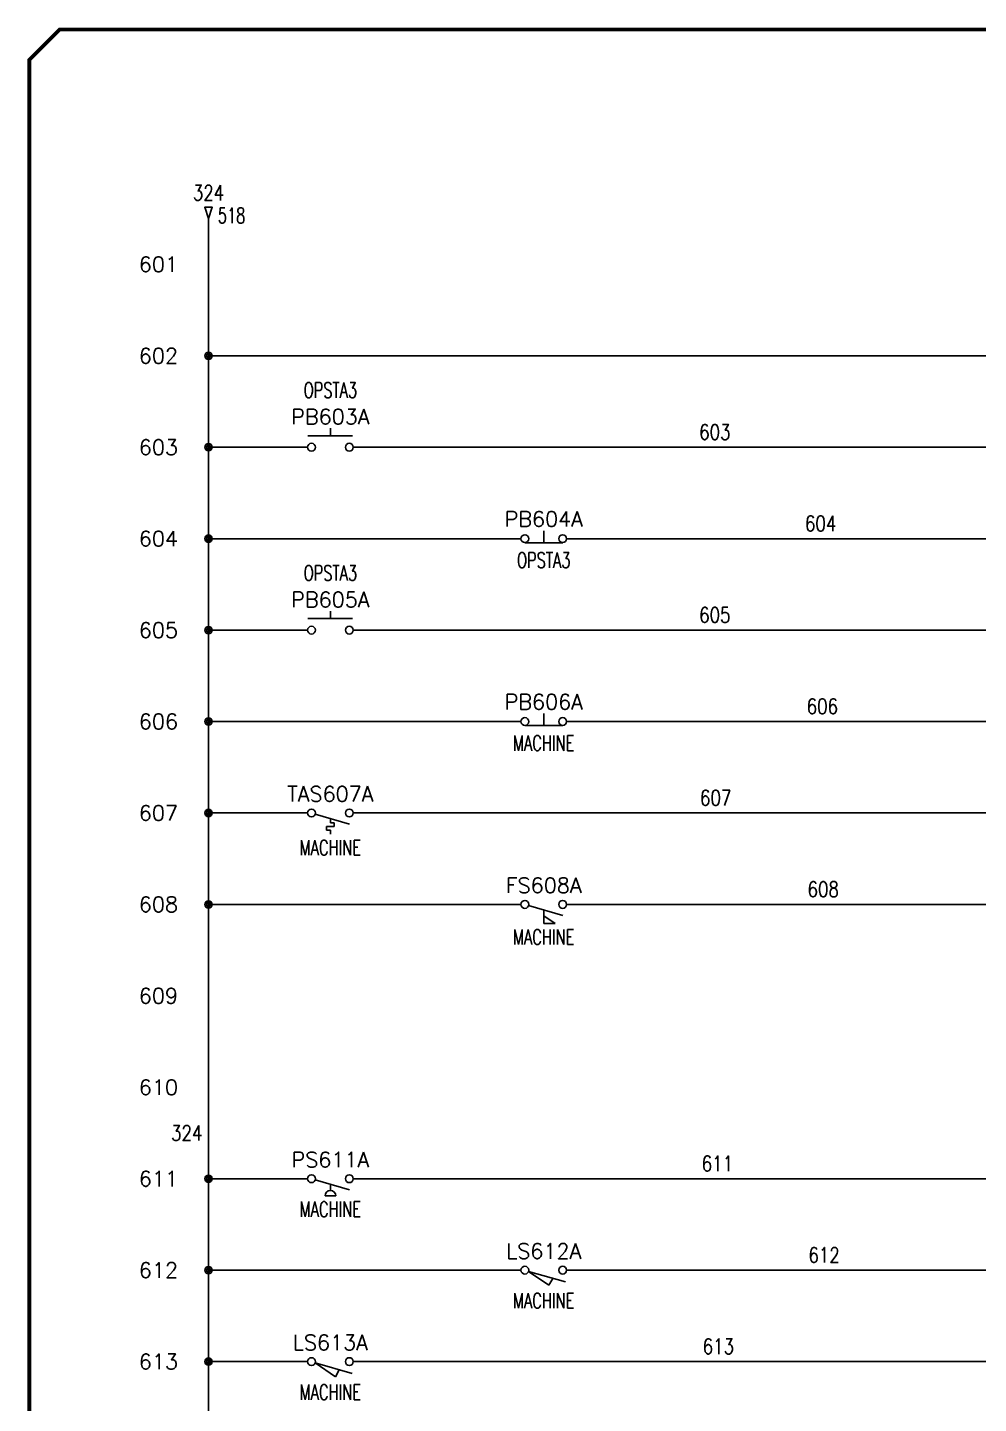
# Model space of a CAD drawing. Header units: inches. Extents: x 0 to 33.5, y 0 to 22.4.
# Drawn here: x 0.02 to 7.82, y 11.16 to 22.44 of the extents above; entities that cross this region are included whole.
import ezdxf
from ezdxf.enums import TextEntityAlignment as Align

# ---------------------------------------------------------------- set-up
doc = ezdxf.new("R2010")
doc.units = ezdxf.units.IN
doc.header["$MEASUREMENT"] = 0
for name, color, linetype in [('BLK_18AWG', 251, 'Continuous'), ('LOC', 8, 'Continuous'), ('MISC', 7, 'Continuous'), ('RED_18AWG', 1, 'Continuous'), ('SYMS', 7, 'Continuous'), ('TAGS', 150, 'Continuous'), ('TITLE', 7, 'Continuous'), ('WIRENO', 72, 'Continuous'), ('WIREREF', 52, 'Continuous'), ('XREF', 7, 'Continuous')]:
    doc.layers.add(name, color=color, linetype=linetype)
doc.styles.add('ITALIC', font='ITALIC')
doc.styles.add('SIMPLEX', font='SIMPLEX')
doc.styles.add('WD', font='romans.shx')

# ---------------------------------------------------------------- blocks, each defined once
blk = doc.blocks.new('HTS11')
at = {"linetype": 'Continuous'}
blk.add_line((-0.125, -0.01), (0.157, -0.091), dxfattribs=at)
for p, q in [((0.031, -0.111), (-0.031, -0.111)), ((-0.031, -0.111), (-0.031, -0.142)), ((0, -0.046), (0, -0.08)), ((0, -0.08), (0.031, -0.08)), ((0.031, -0.08), (0.031, -0.111)), ((-0.031, -0.142), (0, -0.142)), ((0, -0.142), (0, -0.174))]:
    blk.add_line(p, q)
for centre in [(-0.155, 0), (0.155, 0)]:
    blk.add_circle(centre, 0.0322)
at = {"style": 'WD', "width": 0.7}
for tag, p in [('INST', (0, 0.732)), ('LOC', (0, 0.562)), ('DESC1', (0, 0.406)), ('DESC2', (0, 0.25)), ('XREF', (0, -0.332))]:
    blk.add_attdef(tag, text='', height=0.125, dxfattribs=at).set_placement(p, align=Align.CENTER)
at = {"style": 'WD'}
blk.add_attdef('TAG1', text='', height=0.125, dxfattribs=at).set_placement((0, 0.094), align=Align.CENTER)
for tag, p, flags in [('X4TERM01', (-0.188, 0), 1), ('FAMILY', (0.038, 0.037), 9), ('CONTACT', (0.038, 0.02), 1), ('X1TERM02', (0.188, 0), 1)]:
    blk.add_attdef(tag, p, '', height=0.01, dxfattribs=dict(at, flags=flags))
for tag, p in [('X2LINK', (0, 0.031)), ('X8LINK', (0, -0.219))]:
    blk.add_attdef(tag, p, '', height=0.01, dxfattribs=at)
at = {"linetype": 'Continuous', "style": 'WD', "flags": 9}
for tag, p in [('CAT', (0.063, -0.007)), ('ASSYCODE', (0.062, -0.047)), ('MFG', (0.063, -0.027))]:
    blk.add_attdef(tag, text='', height=0.01, dxfattribs=at).set_placement(p, align=Align.CENTER)
at = {"linetype": 'Continuous', "style": 'WD', "flags": 8}
blk.add_attdef('TERM01', text='', height=0.125, dxfattribs=at).set_placement((-0.25, -0.016), align=Align.TOP_RIGHT)
blk.add_attdef('TERM02', text='', height=0.125, dxfattribs=at).set_placement((0.25, -0.016), align=Align.TOP_LEFT)
at = {"style": 'WD', "width": 0.7}
blk.add_attdef('RATING1', (0.249, -0.278), '', height=0.125, dxfattribs=at)
blk = doc.blocks.new('HPS11')
at = {"linetype": 'Continuous'}
blk.add_line((-0.125, -0.01), (0.157, -0.091), dxfattribs=at)
for p, q in [((0, -0.046), (0, -0.096)), ((-0.044, -0.141), (0.044, -0.141))]:
    blk.add_line(p, q)
for centre in [(-0.155, 0), (0.155, 0)]:
    blk.add_circle(centre, 0.0322)
blk.add_arc((0, -0.141), 0.0442, 0, 180)
at = {"style": 'WD', "width": 0.7}
for tag, p in [('INST', (0, 0.732)), ('LOC', (0, 0.562)), ('DESC1', (0, 0.406)), ('DESC2', (0, 0.25)), ('XREF', (0, -0.316))]:
    blk.add_attdef(tag, text='', height=0.125, dxfattribs=at).set_placement(p, align=Align.CENTER)
at = {"style": 'WD'}
blk.add_attdef('TAG1', text='', height=0.125, dxfattribs=at).set_placement((0, 0.094), align=Align.CENTER)
for tag, p, flags in [('X4TERM01', (-0.188, 0), 1), ('FAMILY', (0.038, 0.037), 9), ('CONTACT', (0.038, 0.02), 1), ('X1TERM02', (0.188, 0), 1)]:
    blk.add_attdef(tag, p, '', height=0.01, dxfattribs=dict(at, flags=flags))
for tag, p in [('X2LINK', (0, 0.031)), ('X8LINK', (0, -0.172))]:
    blk.add_attdef(tag, p, '', height=0.01, dxfattribs=at)
at = {"linetype": 'Continuous', "style": 'WD', "flags": 9}
for tag, p in [('CAT', (0.063, -0.007)), ('ASSYCODE', (0.062, -0.047)), ('MFG', (0.063, -0.027))]:
    blk.add_attdef(tag, text='', height=0.01, dxfattribs=at).set_placement(p, align=Align.CENTER)
at = {"linetype": 'Continuous', "style": 'WD', "flags": 8}
blk.add_attdef('TERM01', text='', height=0.125, dxfattribs=at).set_placement((-0.25, -0.031), align=Align.TOP_RIGHT)
blk.add_attdef('TERM02', text='', height=0.125, dxfattribs=at).set_placement((0.25, -0.031), align=Align.TOP_LEFT)
at = {"style": 'WD', "width": 0.7}
blk.add_attdef('RATING1', (0.258, -0.304), '', height=0.125, dxfattribs=at)
blk = doc.blocks.new('HFS11')
at = {"linetype": 'Continuous'}
blk.add_line((-0.125, -0.01), (0.157, -0.091), dxfattribs=at)
for p, q in [((0, -0.156), (0, -0.046)), ((0.093, -0.156), (0, -0.094)), ((0, -0.156), (0.093, -0.156))]:
    blk.add_line(p, q)
for centre in [(-0.155, 0), (0.155, 0)]:
    blk.add_circle(centre, 0.0322)
at = {"style": 'WD', "width": 0.7}
for tag, p in [('INST', (0, 0.732)), ('LOC', (0, 0.562)), ('DESC1', (0, 0.406)), ('DESC2', (0, 0.25)), ('XREF', (0, -0.348))]:
    blk.add_attdef(tag, text='', height=0.125, dxfattribs=at).set_placement(p, align=Align.CENTER)
at = {"style": 'WD'}
blk.add_attdef('TAG1', text='', height=0.125, dxfattribs=at).set_placement((0, 0.094), align=Align.CENTER)
for tag, p, flags in [('X4TERM01', (-0.188, 0), 1), ('FAMILY', (0.038, 0.037), 9), ('CONTACT', (0.038, 0.02), 1), ('X1TERM02', (0.188, 0), 1)]:
    blk.add_attdef(tag, p, '', height=0.01, dxfattribs=dict(at, flags=flags))
for tag, p in [('X2LINK', (0, 0.047)), ('X8LINK', (0, -0.203))]:
    blk.add_attdef(tag, p, '', height=0.01, dxfattribs=at)
at = {"linetype": 'Continuous', "style": 'WD', "flags": 9}
for tag, p in [('CAT', (0.063, -0.007)), ('ASSYCODE', (0.062, -0.047)), ('MFG', (0.063, -0.027))]:
    blk.add_attdef(tag, text='', height=0.01, dxfattribs=at).set_placement(p, align=Align.CENTER)
at = {"linetype": 'Continuous', "style": 'WD', "flags": 8}
blk.add_attdef('TERM01', text='', height=0.125, dxfattribs=at).set_placement((-0.25, -0.031), align=Align.TOP_RIGHT)
blk.add_attdef('TERM02', text='', height=0.125, dxfattribs=at).set_placement((0.25, -0.031), align=Align.TOP_LEFT)
at = {"style": 'WD', "width": 0.7}
blk.add_attdef('RATING1', (0.249, -0.313), '', height=0.125, dxfattribs=at)
blk = doc.blocks.new('HLS11')
at = {"linetype": 'Continuous'}
for p, q in [((-0.125, -0.01), (0.041, -0.124)), ((-0.125, -0.01), (0.179, -0.097)), ((0.041, -0.124), (0.073, -0.067))]:
    blk.add_line(p, q, dxfattribs=at)
for centre in [(-0.155, 0), (0.155, 0)]:
    blk.add_circle(centre, 0.0322)
at = {"style": 'WD', "width": 0.7}
for tag, p in [('INST', (0, 0.732)), ('LOC', (0, 0.562)), ('DESC1', (0, 0.406)), ('DESC2', (0, 0.25)), ('XREF', (0, -0.299))]:
    blk.add_attdef(tag, text='', height=0.125, dxfattribs=at).set_placement(p, align=Align.CENTER)
at = {"style": 'WD'}
blk.add_attdef('TAG1', text='', height=0.125, dxfattribs=at).set_placement((0, 0.094), align=Align.CENTER)
for tag, p, flags in [('X4TERM01', (-0.188, 0), 1), ('FAMILY', (0.038, 0.037), 9), ('CONTACT', (0.038, 0.02), 1), ('X1TERM02', (0.188, 0), 1)]:
    blk.add_attdef(tag, p, '', height=0.01, dxfattribs=dict(at, flags=flags))
for tag, p in [('X2LINK', (0, 0.031)), ('X8LINK', (0, -0.156))]:
    blk.add_attdef(tag, p, '', height=0.01, dxfattribs=at)
at = {"linetype": 'Continuous', "style": 'WD', "flags": 9}
for tag, p in [('CAT', (0.063, -0.007)), ('ASSYCODE', (0.062, -0.047)), ('MFG', (0.063, -0.027))]:
    blk.add_attdef(tag, text='', height=0.01, dxfattribs=at).set_placement(p, align=Align.CENTER)
at = {"linetype": 'Continuous', "style": 'WD', "flags": 8}
blk.add_attdef('TERM01', text='', height=0.125, dxfattribs=at).set_placement((-0.25, -0.031), align=Align.TOP_RIGHT)
blk.add_attdef('TERM02', text='', height=0.125, dxfattribs=at).set_placement((0.25, -0.031), align=Align.TOP_LEFT)
blk = doc.blocks.new('WDDOT')
for radius in [0.03, 0.0187, 0.00929]:
    blk.add_circle((0, 0), radius)
blk = doc.blocks.new('WD_MLRH')
at = {"style": 'WD'}
blk.add_attdef('RUNGFIRST', text='', height=0.125, dxfattribs=at).set_placement((-0.25, 0), align=Align.MIDDLE_RIGHT)
at = {"style": 'WD', "flags": 1}
for tag, p in [('RUNGHORV', (-0.25, -0.127)), ('RUNGDIST', (-0.25, -0.2)), ('RUNGCNT', (-0.25, -0.237)), ('RUNGINC', (-0.25, -0.163)), ('WIRE-START', (-0.25, -0.356)), ('WIREMODE', (-0.25, -0.281)), ('WIREFMT', (-0.25, -0.321)), ('WIRE-GSUF', (-0.25, -0.396)), ('PH3SPACE', (-0.25, -0.437))]:
    blk.add_attdef(tag, text='', height=0.025, dxfattribs=at).set_placement(p, align=Align.RIGHT)
blk = doc.blocks.new('HA1D2')
blk.add_lwpolyline([(0, 0.094), (0.031, 0.094), (0, 0), (-0.031, 0.094), (0, 0.094)])
at = {"style": 'WD', "width": 0.8, "flags": 8}
blk.add_attdef('WIRENO', text='', height=0.125, dxfattribs=at).set_placement((0, 0.15), align=Align.CENTER)
at = {"style": 'WD', "flags": 1}
for tag, p in [('X8TERM01', (0, 0)), ('SIGCODE', (0.026, 0.066))]:
    blk.add_attdef(tag, p, '', height=0.01, dxfattribs=at)
at = {"style": 'WD', "width": 0.7}
for tag, p in [('XREF', (0.077, -0.037)), ('DESC1', (0.077, -0.206))]:
    blk.add_attdef(tag, p, '', height=0.125, dxfattribs=at)
blk = doc.blocks.new('HPB12')
for p, q in [((0, 0.065), (0, -0.033)), ((-0.156, -0.033), (0.156, -0.033))]:
    blk.add_line(p, q)
for centre in [(-0.155, 0), (0.155, 0)]:
    blk.add_circle(centre, 0.0322)
at = {"style": 'WD', "width": 0.7}
for tag, p in [('INST', (0, 0.738)), ('LOC', (0, 0.568)), ('DESC1', (0, 0.412)), ('DESC2', (0, 0.255)), ('XREF', (0, -0.232))]:
    blk.add_attdef(tag, text='', height=0.125, dxfattribs=at).set_placement(p, align=Align.CENTER)
at = {"style": 'WD'}
blk.add_attdef('TAG1', text='', height=0.125, dxfattribs=at).set_placement((0, 0.099), align=Align.CENTER)
for tag, p in [('X2LINK', (0, 0.125)), ('X8LINK', (0, -0.094))]:
    blk.add_attdef(tag, p, '', height=0.01, dxfattribs=at)
for tag, p, flags in [('X4TERM01', (-0.188, 0), 1), ('FAMILY', (0.054, 0.058), 9), ('CONTACT', (0.054, 0.042), 9), ('X1TERM02', (0.188, 0), 1)]:
    blk.add_attdef(tag, p, '', height=0.01, dxfattribs=dict(at, flags=flags))
at = {"linetype": 'Continuous', "style": 'WD', "flags": 9}
for tag, p in [('MFG', (0.076, -0.006)), ('CAT', (0.076, 0.017)), ('ASSYCODE', (0.076, -0.022))]:
    blk.add_attdef(tag, text='', height=0.01, dxfattribs=at).set_placement(p, align=Align.CENTER)
at = {"linetype": 'Continuous', "style": 'WD', "flags": 8}
blk.add_attdef('TERM01', text='', height=0.125, dxfattribs=at).set_placement((-0.25, -0.031), align=Align.TOP_RIGHT)
blk.add_attdef('TERM02', text='', height=0.125, dxfattribs=at).set_placement((0.25, -0.031), align=Align.TOP_LEFT)
blk = doc.blocks.new('HPB11')
for p, q in [((0, 0.156), (0, 0.094)), ((-0.185, 0.094), (0.18, 0.094))]:
    blk.add_line(p, q)
for centre in [(-0.155, 0), (0.155, 0)]:
    blk.add_circle(centre, 0.0322)
at = {"style": 'WD', "width": 0.7}
for tag, p in [('INST', (0, 0.826)), ('LOC', (0, 0.656)), ('DESC1', (0, 0.5)), ('DESC2', (0, 0.344)), ('XREF', (0, -0.219))]:
    blk.add_attdef(tag, text='', height=0.125, dxfattribs=at).set_placement(p, align=Align.CENTER)
at = {"style": 'WD'}
blk.add_attdef('TAG1', text='', height=0.125, dxfattribs=at).set_placement((0, 0.188), align=Align.CENTER)
for tag, p in [('X2LINK', (0, 0.219)), ('X8LINK', (0, 0))]:
    blk.add_attdef(tag, p, '', height=0.01, dxfattribs=at)
for tag, p, flags in [('FAMILY', (0.205, 0.152), 9), ('CONTACT', (0.205, 0.136), 1), ('X4TERM01', (-0.188, 0), 1), ('X1TERM02', (0.188, 0), 1)]:
    blk.add_attdef(tag, p, '', height=0.01, dxfattribs=dict(at, flags=flags))
at = {"linetype": 'Continuous', "style": 'WD', "flags": 9}
for tag, p in [('CAT', (0.23, 0.108)), ('ASSYCODE', (0.23, 0.071)), ('MFG', (0.228, 0.089))]:
    blk.add_attdef(tag, text='', height=0.01, dxfattribs=at).set_placement(p, align=Align.CENTER)
at = {"linetype": 'Continuous', "style": 'WD', "flags": 8}
blk.add_attdef('TERM01', text='', height=0.125, dxfattribs=at).set_placement((-0.25, -0.031), align=Align.TOP_RIGHT)
blk.add_attdef('TERM02', text='', height=0.125, dxfattribs=at).set_placement((0.25, -0.031), align=Align.TOP_LEFT)
blk = doc.blocks.new('acade_title')
at = {"layer": 'TITLE', "const_width": 0.0312}
blk.add_lwpolyline([(30.594, 0.281), (30.594, 22.177), (30.344, 22.427), (0.281, 22.427), (0.031, 22.177), (0.031, 0.281), (0.281, 0.031), (30.344, 0.031)], close=True, dxfattribs=at)
at = {"layer": 'TITLE', "color": 1, "style": 'ITALIC'}
for tag, height, p in [('TITLE#1', 0.125, (32.156, 3.406)), ('TITLE#2', 0.125, (32.156, 3.204)), ('TITLE#3', 0.125, (32.156, 3.001)), ('TITLE#4', 0.125, (32.156, 2.799)), ('DWG#', 0.2, (32.156, 0.826))]:
    blk.add_attdef(tag, text='', height=height, dxfattribs=at).set_placement(p, align=Align.CENTER)
at = {"layer": 'TITLE', "color": 1, "style": 'SIMPLEX'}
blk.add_attdef('CAD#', (30.826, 1.958), '', height=0.0938, rotation=90, dxfattribs=at)
at = {"layer": 'TITLE', "color": 1}
for tag, p, height, style in [('ENGINEER', (31.237, 1.958), 0.0938, 'ITALIC'), ('CHKDBY', (32.424, 1.958), 0.0938, 'ITALIC'), ('JOB#', (31.464, 1.644), 0.0938, 'SIMPLEX'), ('DRAWNBY', (32.494, 1.644), 0.0938, 'ITALIC'), ('SCALE', (31.353, 1.344), 0.0938, 'SIMPLEX'), ('DATE', (32.408, 1.344), 0.0938, 'SIMPLEX'), ('SHTS', (32.532, 0.25), 0.2, 'ITALIC')]:
    blk.add_attdef(tag, p, '', height=height, dxfattribs=dict(at, style=style))
at = {"layer": 'TITLE', "color": 1, "style": 'ITALIC'}
blk.add_attdef('SH#', text='', height=0.2, dxfattribs=at).set_placement((31.881, 0.25), align=Align.RIGHT)
at = {"layer": 'TITLE', "color": 7, "flags": 9}
blk.add_attdef('WD_TB', (31.219, 0.031), '', height=0.125, dxfattribs=at)
blk = doc.blocks.new('WD_WNV')
at = {"linetype": 'Continuous', "style": 'WD', "width": 0.8}
blk.add_attdef('WIRENO', text='', height=0.125, dxfattribs=at).set_placement((-0.05, 0), align=Align.MIDDLE_RIGHT)
at = {"style": 'WD', "flags": 1}
for tag, p in [('W01USER', (-0.062, 0.094)), ('W02USER', (-0.062, 0.086)), ('W03USER', (-0.062, 0.078)), ('W04USER', (-0.062, 0.07)), ('W05USER', (-0.062, 0.062)), ('W06USER', (-0.062, 0.055)), ('W07USER', (-0.062, 0.047)), ('W08USER', (-0.062, 0.039)), ('W09USER', (-0.062, 0.031)), ('W10USER', (-0.062, 0.023))]:
    blk.add_attdef(tag, text='', height=0.005, dxfattribs=at).set_placement(p, align=Align.CENTER)
blk = doc.blocks.new('WD_WNH')
at = {"linetype": 'Continuous', "style": 'WD', "width": 0.8}
blk.add_attdef('WIRENO', text='', height=0.125, dxfattribs=at).set_placement((0, 0.062), align=Align.CENTER)
at = {"style": 'WD', "flags": 1}
for tag, p in [('W01USER', (0, 0.078)), ('W02USER', (0, 0.07)), ('W03USER', (0, 0.062)), ('W04USER', (0, 0.055)), ('W05USER', (0, 0.047)), ('W06USER', (0, 0.039)), ('W07USER', (0, 0.031)), ('W08USER', (0, 0.023)), ('W09USER', (0, 0.016)), ('W10USER', (0, 0.008))]:
    blk.add_attdef(tag, text='', height=0.005, dxfattribs=at).set_placement(p, align=Align.CENTER)

msp = doc.modelspace()

# ---------------------------------------------------------------- linework, layer by layer
at = {"layer": 'BLK_18AWG'}
for p, q in [((1.5, 20.875), (1.5, 5.875)), ((1.5, 19.75), (11.375, 19.75)), ((1.5, 19), (2.312, 19)), ((1.5, 18.25), (4.062, 18.25)), ((1.5, 17.5), (2.312, 17.5)), ((1.5, 16.75), (4.062, 16.75)), ((1.5, 16), (2.312, 16)), ((1.5, 15.25), (4.062, 15.25)), ((1.5, 13), (2.312, 13)), ((1.5, 12.25), (4.062, 12.25)), ((1.5, 11.5), (2.312, 11.5))]:
    msp.add_line(p, q, dxfattribs=at)
at = {"layer": 'RED_18AWG'}
for p, q in [((2.688, 19), (8.618, 19)), ((4.438, 18.25), (8.604, 18.25)), ((2.688, 17.5), (8.618, 17.5)), ((4.438, 16.75), (8.632, 16.75)), ((2.688, 16), (8.632, 16)), ((4.438, 15.25), (8.647, 15.25)), ((2.688, 13), (8.661, 13)), ((4.438, 12.25), (8.661, 12.25)), ((2.688, 11.5), (8.676, 11.5))]:
    msp.add_line(p, q, dxfattribs=at)

# ---------------------------------------------------------------- block references
msp.add_blockref('acade_title', (0, 0))
at = {"layer": 'SYMS'}
ref = msp.add_blockref('HA1D2', (1.5, 20.875), dxfattribs=at)
ref.add_attrib('XREF', '518', (1.577, 20.838), dxfattribs={"layer": 'XREF', "height": 0.125, "style": 'WD', "width": 0.7})
ref.add_attrib('WIRENO', '324', dxfattribs={"layer": 'WIREREF', "height": 0.125, "style": 'WD', "width": 0.8, "flags": 8}).set_placement((1.5, 21.025), align=Align.CENTER)
ref = msp.add_blockref('WD_MLRH', (1.5, 20.5), dxfattribs=at)
ref.add_attrib('RUNGFIRST', '601', dxfattribs={"layer": 'MISC', "height": 0.125, "style": 'WD'}).set_placement((1.25, 20.5), align=Align.MIDDLE_RIGHT)
for p in [(1.5, 19.75), (1.5, 19), (1.5, 18.25), (1.5, 17.5), (1.5, 16.75), (1.5, 16), (1.5, 15.25), (1.5, 13), (1.5, 12.25), (1.5, 11.5)]:
    msp.add_blockref('WDDOT', p, dxfattribs=at)
ref = msp.add_blockref('HPB11', (2.5, 19), dxfattribs=at)
ref.add_attrib('TAG1', 'PB603A', dxfattribs={"layer": 'TAGS', "height": 0.125, "style": 'WD'}).set_placement((2.5, 19.188), align=Align.CENTER)
ref.add_attrib('LOC', 'OPSTA3', dxfattribs={"layer": 'LOC', "height": 0.125, "style": 'WD', "width": 0.7}).set_placement((2.5, 19.406), align=Align.CENTER)
ref = msp.add_blockref('HPB12', (4.25, 18.25), dxfattribs=at)
ref.add_attrib('TAG1', 'PB604A', dxfattribs={"layer": 'TAGS', "height": 0.125, "style": 'WD'}).set_placement((4.25, 18.349), align=Align.CENTER)
ref.add_attrib('LOC', 'OPSTA3', dxfattribs={"layer": 'LOC', "height": 0.125, "style": 'WD', "width": 0.7}).set_placement((4.25, 18.011), align=Align.CENTER)
ref = msp.add_blockref('HPB11', (2.5, 17.5), dxfattribs=at)
ref.add_attrib('TAG1', 'PB605A', dxfattribs={"layer": 'TAGS', "height": 0.125, "style": 'WD'}).set_placement((2.5, 17.688), align=Align.CENTER)
ref.add_attrib('LOC', 'OPSTA3', dxfattribs={"layer": 'LOC', "height": 0.125, "style": 'WD', "width": 0.7}).set_placement((2.5, 17.906), align=Align.CENTER)
ref = msp.add_blockref('HPB12', (4.25, 16.75), dxfattribs=at)
ref.add_attrib('TAG1', 'PB606A', dxfattribs={"layer": 'TAGS', "height": 0.125, "style": 'WD'}).set_placement((4.25, 16.849), align=Align.CENTER)
ref.add_attrib('LOC', 'MACHINE', dxfattribs={"layer": 'LOC', "height": 0.125, "style": 'WD', "width": 0.7}).set_placement((4.25, 16.511), align=Align.CENTER)
ref = msp.add_blockref('HTS11', (2.5, 16), dxfattribs=at)
ref.add_attrib('TAG1', 'TAS607A', dxfattribs={"layer": 'TAGS', "height": 0.125, "style": 'WD'}).set_placement((2.5, 16.094), align=Align.CENTER)
ref.add_attrib('LOC', 'MACHINE', dxfattribs={"layer": 'LOC', "height": 0.125, "style": 'WD', "width": 0.7}).set_placement((2.5, 15.653), align=Align.CENTER)
ref = msp.add_blockref('HFS11', (4.25, 15.25), dxfattribs=at)
ref.add_attrib('TAG1', 'FS608A', dxfattribs={"layer": 'TAGS', "height": 0.125, "style": 'WD'}).set_placement((4.25, 15.344), align=Align.CENTER)
ref.add_attrib('LOC', 'MACHINE', dxfattribs={"layer": 'LOC', "height": 0.125, "style": 'WD', "width": 0.7}).set_placement((4.25, 14.92), align=Align.CENTER)
ref = msp.add_blockref('HPS11', (2.5, 13), dxfattribs=at)
ref.add_attrib('TAG1', 'PS611A', dxfattribs={"layer": 'TAGS', "height": 0.125, "style": 'WD'}).set_placement((2.5, 13.094), align=Align.CENTER)
ref.add_attrib('LOC', 'MACHINE', dxfattribs={"layer": 'LOC', "height": 0.125, "style": 'WD', "width": 0.7}).set_placement((2.5, 12.687), align=Align.CENTER)
ref = msp.add_blockref('HLS11', (4.25, 12.25), dxfattribs=at)
ref.add_attrib('TAG1', 'LS612A', dxfattribs={"layer": 'TAGS', "height": 0.125, "style": 'WD'}).set_placement((4.25, 12.344), align=Align.CENTER)
ref.add_attrib('LOC', 'MACHINE', dxfattribs={"layer": 'LOC', "height": 0.125, "style": 'WD', "width": 0.7}).set_placement((4.25, 11.937), align=Align.CENTER)
ref = msp.add_blockref('HLS11', (2.5, 11.5), dxfattribs=at)
ref.add_attrib('TAG1', 'LS613A', dxfattribs={"layer": 'TAGS', "height": 0.125, "style": 'WD'}).set_placement((2.5, 11.594), align=Align.CENTER)
ref.add_attrib('LOC', 'MACHINE', dxfattribs={"layer": 'LOC', "height": 0.125, "style": 'WD', "width": 0.7}).set_placement((2.5, 11.187), align=Align.CENTER)
at = {"layer": 'WIRENO'}
ref = msp.add_blockref('WD_WNH', (5.653, 19), dxfattribs=at)
ref.add_attrib('WIRENO', '603', dxfattribs={"linetype": 'Continuous', "height": 0.125, "style": 'WD', "width": 0.8}).set_placement((5.653, 19.062), align=Align.CENTER)
ref = msp.add_blockref('WD_WNH', (6.521, 18.25), dxfattribs=at)
ref.add_attrib('WIRENO', '604', dxfattribs={"linetype": 'Continuous', "height": 0.125, "style": 'WD', "width": 0.8}).set_placement((6.521, 18.312), align=Align.CENTER)
ref = msp.add_blockref('WD_WNH', (5.653, 17.5), dxfattribs=at)
ref.add_attrib('WIRENO', '605', dxfattribs={"linetype": 'Continuous', "height": 0.125, "style": 'WD', "width": 0.8}).set_placement((5.653, 17.562), align=Align.CENTER)
ref = msp.add_blockref('WD_WNH', (6.535, 16.75), dxfattribs=at)
ref.add_attrib('WIRENO', '606', dxfattribs={"linetype": 'Continuous', "height": 0.125, "style": 'WD', "width": 0.8}).set_placement((6.535, 16.812), align=Align.CENTER)
ref = msp.add_blockref('WD_WNH', (5.66, 16), dxfattribs=at)
ref.add_attrib('WIRENO', '607', dxfattribs={"linetype": 'Continuous', "height": 0.125, "style": 'WD', "width": 0.8}).set_placement((5.66, 16.062), align=Align.CENTER)
ref = msp.add_blockref('WD_WNH', (6.542, 15.25), dxfattribs=at)
ref.add_attrib('WIRENO', '608', dxfattribs={"linetype": 'Continuous', "height": 0.125, "style": 'WD', "width": 0.8}).set_placement((6.542, 15.312), align=Align.CENTER)
ref = msp.add_blockref('WD_WNV', (1.5, 13.375), dxfattribs=at)
ref.add_attrib('WIRENO', '324', dxfattribs={"linetype": 'Continuous', "height": 0.125, "style": 'WD', "width": 0.8}).set_placement((1.45, 13.375), align=Align.MIDDLE_RIGHT)
ref = msp.add_blockref('WD_WNH', (5.674, 13), dxfattribs=at)
ref.add_attrib('WIRENO', '611', dxfattribs={"linetype": 'Continuous', "height": 0.125, "style": 'WD', "width": 0.8}).set_placement((5.674, 13.062), align=Align.CENTER)
ref = msp.add_blockref('WD_WNH', (6.549, 12.25), dxfattribs=at)
ref.add_attrib('WIRENO', '612', dxfattribs={"linetype": 'Continuous', "height": 0.125, "style": 'WD', "width": 0.8}).set_placement((6.549, 12.312), align=Align.CENTER)
ref = msp.add_blockref('WD_WNH', (5.682, 11.5), dxfattribs=at)
ref.add_attrib('WIRENO', '613', dxfattribs={"linetype": 'Continuous', "height": 0.125, "style": 'WD', "width": 0.8}).set_placement((5.682, 11.562), align=Align.CENTER)

# ---------------------------------------------------------------- texts
at = {"layer": 'MISC', "style": 'WD'}
for s, p in [('602', (1.25, 19.75)), ('603', (1.25, 19)), ('604', (1.25, 18.25)), ('605', (1.25, 17.5)), ('606', (1.25, 16.75)), ('607', (1.25, 16)), ('608', (1.25, 15.25)), ('609', (1.25, 14.5)), ('610', (1.25, 13.75)), ('611', (1.25, 13)), ('612', (1.25, 12.25)), ('613', (1.25, 11.5))]:
    msp.add_text(s, height=0.125, dxfattribs=at).set_placement(p, align=Align.MIDDLE_RIGHT)

doc.saveas('drawing.dxf')
